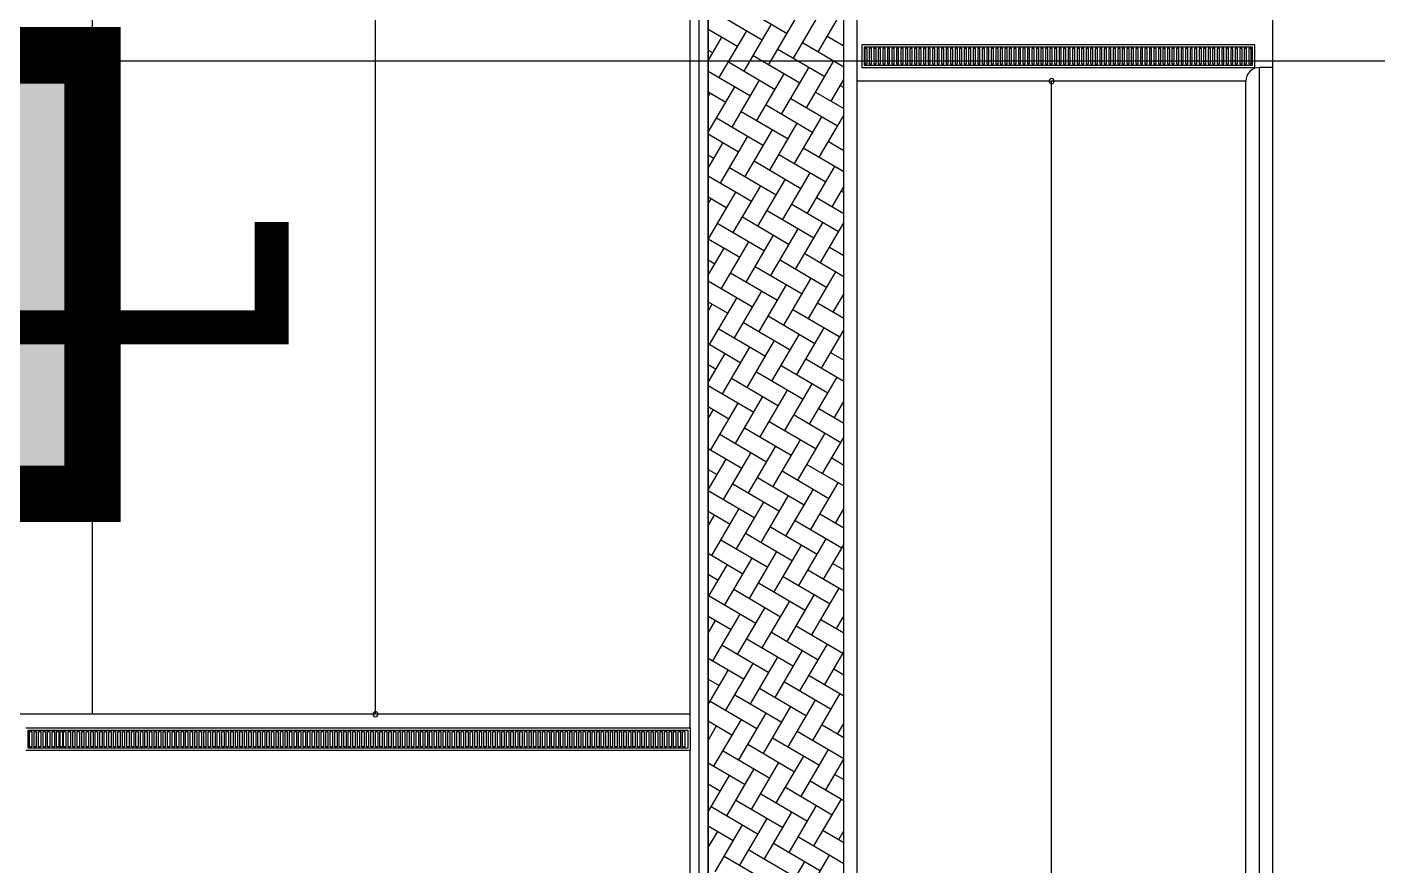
# Model space of a CAD drawing. Header units: millimetres. Extents: x 0 to 356400, y 0 to 68257.
# Drawn here: x 22385 to 23581, y 6088 to 6830 of the extents above; entities that cross this region are included whole.
import ezdxf

# ---------------------------------------------------------------- set-up
doc = ezdxf.new("R2010")
doc.units = ezdxf.units.MM
doc.header["$LTSCALE"] = 75
doc.layers.add('8', color=8, linetype='Continuous')
doc.layers.add('AA-XXXX-TXT1', color=2, linetype='Continuous')
doc.layers.add('G(그리드1)', color=185, linetype='Continuous', plot=False)

# ---------------------------------------------------------------- blocks, each defined once
blk = doc.blocks.new('G$C7369CDF7')
at = {"layer": '8'}
for p, q in [((116630, 85650), (1230, 85650)), ((96957, 85650), (14330, 85650)), ((14330, 85650), (14330, 85350)), ((14330, 85250), (13830, 85250)), ((13830, 85250), (13830, 76550)), ((97325, 85350), (14330, 85350)), ((14330, 85350), (14330, 85350)), ((14330, 76550), (14330, 85250)), ((14280, 85200), (13880, 85200)), ((13880, 85200), (13880, 76600)), ((14250, 85165), (13910, 85165)), ((13910, 85165), (13910, 85115)), ((13910, 85115), (14250, 85115)), ((14250, 85065), (13910, 85065)), ((13910, 85065), (13910, 85015)), ((13910, 85015), (14250, 85015)), ((14250, 84965), (13910, 84965)), ((13910, 84965), (13910, 84915)), ((14250, 85115), (14250, 85165)), ((14250, 85015), (14250, 85065)), ((14250, 84915), (14250, 84965)), ((14280, 76600), (14280, 85200)), ((94630, 85050), (14630, 85050)), ((14630, 85050), (14630, 76450)), ((13910, 84915), (14250, 84915)), ((14250, 84865), (13910, 84865)), ((13910, 84865), (13910, 84815)), ((13910, 84815), (14250, 84815)), ((14250, 84765), (13910, 84765)), ((13910, 84765), (13910, 84715)), ((13910, 84715), (14250, 84715)), ((14250, 84665), (13910, 84665)), ((13910, 84665), (13910, 84615)), ((14250, 84815), (14250, 84865)), ((14250, 84715), (14250, 84765)), ((14250, 84615), (14250, 84665)), ((13910, 84615), (14250, 84615)), ((14250, 84565), (13910, 84565)), ((13910, 84565), (13910, 84515)), ((13910, 84515), (14250, 84515)), ((14250, 84465), (13910, 84465)), ((13910, 84465), (13910, 84415)), ((13910, 84415), (14250, 84415)), ((14250, 84365), (13910, 84365)), ((13910, 84365), (13910, 84315)), ((14250, 84515), (14250, 84565)), ((14250, 84415), (14250, 84465)), ((14250, 84315), (14250, 84365)), ((13910, 84315), (14250, 84315)), ((14250, 84265), (13910, 84265)), ((13910, 84265), (13910, 84215)), ((13910, 84215), (14250, 84215)), ((14250, 84165), (13910, 84165)), ((13910, 84165), (13910, 84115)), ((13910, 84115), (14250, 84115)), ((14250, 84065), (13910, 84065)), ((13910, 84065), (13910, 84015)), ((14250, 84215), (14250, 84265)), ((14250, 84115), (14250, 84165)), ((14250, 84015), (14250, 84065)), ((13910, 84015), (14250, 84015)), ((14250, 83965), (13910, 83965)), ((13910, 83965), (13910, 83915)), ((13910, 83915), (14250, 83915)), ((14250, 83865), (13910, 83865)), ((13910, 83865), (13910, 83815)), ((13910, 83815), (14250, 83815)), ((14250, 83765), (13910, 83765)), ((13910, 83765), (13910, 83715)), ((14250, 83915), (14250, 83965)), ((14250, 83815), (14250, 83865)), ((14250, 83715), (14250, 83765)), ((13910, 83715), (14250, 83715)), ((14250, 83665), (13910, 83665)), ((13910, 83665), (13910, 83615)), ((13910, 83615), (14250, 83615)), ((14250, 83565), (13910, 83565)), ((13910, 83565), (13910, 83515)), ((13910, 83515), (14250, 83515)), ((14250, 83465), (13910, 83465)), ((13910, 83465), (13910, 83415)), ((14250, 83615), (14250, 83665)), ((14250, 83515), (14250, 83565)), ((14250, 83415), (14250, 83465)), ((13910, 83415), (14250, 83415)), ((14250, 83365), (13910, 83365)), ((13910, 83365), (13910, 83315)), ((13910, 83315), (14250, 83315)), ((14250, 83265), (13910, 83265)), ((13910, 83265), (13910, 83215)), ((13910, 83215), (14250, 83215)), ((14250, 83165), (13910, 83165)), ((13910, 83165), (13910, 83115)), ((14250, 83315), (14250, 83365)), ((14250, 83215), (14250, 83265)), ((14250, 83115), (14250, 83165)), ((13910, 83115), (14250, 83115)), ((14250, 83065), (13910, 83065)), ((13910, 83065), (13910, 83015)), ((13910, 83015), (14250, 83015)), ((14250, 82965), (13910, 82965)), ((13910, 82965), (13910, 82915)), ((13910, 82915), (14250, 82915)), ((14250, 82865), (13910, 82865)), ((13910, 82865), (13910, 82815)), ((14250, 83015), (14250, 83065)), ((14250, 82915), (14250, 82965)), ((14250, 82815), (14250, 82865)), ((13910, 82815), (14250, 82815)), ((14250, 82765), (13910, 82765)), ((13910, 82765), (13910, 82715)), ((13910, 82715), (14250, 82715)), ((14250, 82665), (13910, 82665)), ((13910, 82665), (13910, 82615)), ((13910, 82615), (14250, 82615)), ((14250, 82565), (13910, 82565)), ((13910, 82565), (13910, 82515)), ((14250, 82715), (14250, 82765)), ((14250, 82615), (14250, 82665)), ((14250, 82515), (14250, 82565)), ((13910, 82515), (14250, 82515)), ((14250, 82465), (13910, 82465)), ((13910, 82465), (13910, 82415)), ((13910, 82415), (14250, 82415)), ((14250, 82365), (13910, 82365)), ((13910, 82365), (13910, 82315)), ((13910, 82315), (14250, 82315)), ((14250, 82265), (13910, 82265)), ((13910, 82265), (13910, 82215)), ((14250, 82415), (14250, 82465)), ((14250, 82315), (14250, 82365)), ((14250, 82215), (14250, 82265)), ((13910, 82215), (14250, 82215)), ((14250, 82165), (13910, 82165)), ((13910, 82165), (13910, 82115)), ((13910, 82115), (14250, 82115)), ((14250, 82065), (13910, 82065)), ((13910, 82065), (13910, 82015)), ((13910, 82015), (14250, 82015)), ((14250, 81965), (13910, 81965)), ((13910, 81965), (13910, 81915)), ((14250, 82115), (14250, 82165)), ((14250, 82015), (14250, 82065)), ((14250, 81915), (14250, 81965)), ((13910, 81915), (14250, 81915)), ((14250, 81865), (13910, 81865)), ((13910, 81865), (13910, 81815)), ((13910, 81815), (14250, 81815)), ((14250, 81765), (13910, 81765)), ((13910, 81765), (13910, 81715)), ((13910, 81715), (14250, 81715)), ((14250, 81665), (13910, 81665)), ((13910, 81665), (13910, 81615)), ((14250, 81815), (14250, 81865)), ((14250, 81715), (14250, 81765)), ((14250, 81615), (14250, 81665)), ((13910, 81615), (14250, 81615)), ((14250, 81565), (13910, 81565)), ((13910, 81565), (13910, 81515)), ((13910, 81515), (14250, 81515)), ((14250, 81465), (13910, 81465)), ((13910, 81465), (13910, 81415)), ((13910, 81415), (14250, 81415)), ((14250, 81365), (13910, 81365)), ((13910, 81365), (13910, 81315)), ((14250, 81515), (14250, 81565)), ((14250, 81415), (14250, 81465)), ((14250, 81315), (14250, 81365)), ((13910, 81315), (14250, 81315)), ((14250, 81265), (13910, 81265)), ((13910, 81265), (13910, 81215)), ((13910, 81215), (14250, 81215)), ((14250, 81165), (13910, 81165)), ((13910, 81165), (13910, 81115)), ((13910, 81115), (14250, 81115)), ((14250, 81065), (13910, 81065)), ((13910, 81065), (13910, 81015)), ((14250, 81215), (14250, 81265)), ((14250, 81115), (14250, 81165)), ((14250, 81015), (14250, 81065)), ((13910, 81015), (14250, 81015)), ((14250, 80965), (13910, 80965)), ((13910, 80965), (13910, 80915)), ((13910, 80915), (14250, 80915)), ((14250, 80865), (13910, 80865)), ((13910, 80865), (13910, 80815)), ((13910, 80815), (14250, 80815)), ((14250, 80765), (13910, 80765)), ((13910, 80765), (13910, 80715)), ((14250, 80915), (14250, 80965)), ((14250, 80815), (14250, 80865)), ((14250, 80715), (14250, 80765)), ((94630, 80750), (14630, 80750)), ((13910, 80715), (14250, 80715)), ((14250, 80665), (13910, 80665)), ((13910, 80665), (13910, 80615)), ((13910, 80615), (14250, 80615)), ((14250, 80565), (13910, 80565)), ((13910, 80565), (13910, 80515)), ((13910, 80515), (14250, 80515)), ((14250, 80465), (13910, 80465)), ((13910, 80465), (13910, 80415)), ((14250, 80615), (14250, 80665)), ((14250, 80515), (14250, 80565)), ((14250, 80415), (14250, 80465)), ((13910, 80415), (14250, 80415)), ((14250, 80365), (13910, 80365)), ((13910, 80365), (13910, 80315)), ((13910, 80315), (14250, 80315)), ((14250, 80265), (13910, 80265)), ((13910, 80265), (13910, 80215)), ((13910, 80215), (14250, 80215)), ((14250, 80165), (13910, 80165)), ((13910, 80165), (13910, 80115)), ((14250, 80315), (14250, 80365)), ((14250, 80215), (14250, 80265)), ((14250, 80115), (14250, 80165)), ((13910, 80115), (14250, 80115)), ((14250, 80065), (13910, 80065)), ((13910, 80065), (13910, 80015)), ((13910, 80015), (14250, 80015)), ((14250, 79965), (13910, 79965)), ((13910, 79965), (13910, 79915)), ((13910, 79915), (14250, 79915)), ((14250, 79865), (13910, 79865)), ((13910, 79865), (13910, 79815)), ((14250, 80015), (14250, 80065)), ((14250, 79915), (14250, 79965)), ((14250, 79815), (14250, 79865)), ((13910, 79815), (14250, 79815)), ((14250, 79765), (13910, 79765)), ((13910, 79765), (13910, 79715)), ((13910, 79715), (14250, 79715)), ((14250, 79665), (13910, 79665)), ((13910, 79665), (13910, 79615)), ((13910, 79615), (14250, 79615)), ((14250, 79565), (13910, 79565)), ((13910, 79565), (13910, 79515)), ((14250, 79715), (14250, 79765)), ((14250, 79615), (14250, 79665)), ((14250, 79515), (14250, 79565)), ((13910, 79515), (14250, 79515)), ((14250, 79465), (13910, 79465)), ((13910, 79465), (13910, 79415)), ((13910, 79415), (14250, 79415)), ((14250, 79365), (13910, 79365)), ((13910, 79365), (13910, 79315)), ((13910, 79315), (14250, 79315)), ((14250, 79265), (13910, 79265)), ((13910, 79265), (13910, 79215)), ((14250, 79415), (14250, 79465)), ((14250, 79315), (14250, 79365)), ((14250, 79215), (14250, 79265)), ((13910, 79215), (14250, 79215)), ((14250, 79165), (13910, 79165)), ((13910, 79165), (13910, 79115)), ((13910, 79115), (14250, 79115)), ((14250, 79065), (13910, 79065)), ((13910, 79065), (13910, 79015)), ((13910, 79015), (14250, 79015)), ((14250, 78965), (13910, 78965)), ((13910, 78965), (13910, 78915)), ((14250, 79115), (14250, 79165)), ((14250, 79015), (14250, 79065)), ((14250, 78915), (14250, 78965)), ((13910, 78915), (14250, 78915)), ((14250, 78865), (13910, 78865)), ((13910, 78865), (13910, 78815)), ((13910, 78815), (14250, 78815)), ((14250, 78765), (13910, 78765)), ((13910, 78765), (13910, 78715)), ((13910, 78715), (14250, 78715)), ((14250, 78665), (13910, 78665)), ((13910, 78665), (13910, 78615)), ((14250, 78815), (14250, 78865)), ((14250, 78715), (14250, 78765)), ((14250, 78615), (14250, 78665)), ((13910, 78615), (14250, 78615)), ((14250, 78565), (13910, 78565)), ((13910, 78565), (13910, 78515)), ((13910, 78515), (14250, 78515)), ((14250, 78465), (13910, 78465)), ((13910, 78465), (13910, 78415)), ((13910, 78415), (14250, 78415)), ((14250, 78365), (13910, 78365)), ((13910, 78365), (13910, 78315)), ((14250, 78515), (14250, 78565)), ((14250, 78415), (14250, 78465)), ((14250, 78315), (14250, 78365)), ((13910, 78315), (14250, 78315)), ((14250, 78265), (13910, 78265)), ((13910, 78265), (13910, 78215)), ((13910, 78215), (14250, 78215)), ((14250, 78165), (13910, 78165)), ((13910, 78165), (13910, 78115)), ((13910, 78115), (14250, 78115)), ((14250, 78065), (13910, 78065)), ((13910, 78065), (13910, 78015)), ((14250, 78215), (14250, 78265)), ((14250, 78115), (14250, 78165)), ((14250, 78015), (14250, 78065)), ((13910, 78015), (14250, 78015)), ((14250, 77965), (13910, 77965)), ((13910, 77965), (13910, 77915)), ((13910, 77915), (14250, 77915)), ((14250, 77865), (13910, 77865)), ((13910, 77865), (13910, 77815)), ((13910, 77815), (14250, 77815)), ((14250, 77765), (13910, 77765)), ((13910, 77765), (13910, 77715)), ((14250, 77915), (14250, 77965)), ((14250, 77815), (14250, 77865)), ((14250, 77715), (14250, 77765)), ((13910, 77715), (14250, 77715)), ((14250, 77665), (13910, 77665)), ((13910, 77665), (13910, 77615)), ((13910, 77615), (14250, 77615)), ((14250, 77565), (13910, 77565)), ((13910, 77565), (13910, 77515)), ((13910, 77515), (14250, 77515)), ((14250, 77465), (13910, 77465)), ((13910, 77465), (13910, 77415)), ((14250, 77615), (14250, 77665)), ((14250, 77515), (14250, 77565)), ((14250, 77415), (14250, 77465)), ((13910, 77415), (14250, 77415)), ((14250, 77365), (13910, 77365)), ((13910, 77365), (13910, 77315)), ((13910, 77315), (14250, 77315)), ((14250, 77265), (13910, 77265)), ((13910, 77265), (13910, 77215)), ((13910, 77215), (14250, 77215)), ((14250, 77165), (13910, 77165)), ((13910, 77165), (13910, 77115)), ((14250, 77315), (14250, 77365)), ((14250, 77215), (14250, 77265)), ((14250, 77115), (14250, 77165)), ((13910, 77115), (14250, 77115)), ((14250, 77065), (13910, 77065)), ((13910, 77065), (13910, 77015)), ((13910, 77015), (14250, 77015)), ((14250, 76965), (13910, 76965)), ((13910, 76965), (13910, 76915)), ((13910, 76915), (14250, 76915)), ((14250, 76865), (13910, 76865)), ((13910, 76865), (13910, 76815)), ((14250, 77015), (14250, 77065)), ((14250, 76915), (14250, 76965)), ((14250, 76815), (14250, 76865)), ((13830, 76550), (14330, 76550)), ((13880, 76600), (14280, 76600)), ((13910, 76815), (14250, 76815)), ((14250, 76765), (13910, 76765)), ((13910, 76765), (13910, 76715)), ((13910, 76715), (14250, 76715)), ((14250, 76665), (13910, 76665)), ((13910, 76665), (13910, 76615)), ((13910, 76615), (14250, 76615)), ((14250, 76715), (14250, 76765)), ((14250, 76615), (14250, 76665)), ((94630, 76450), (9330, 76450)), ((94630, 76150), (9330, 76150)), ((94630, 76150), (9330, 76150)), ((13979, 75585), (13015, 76150)), ((13634, 75787), (13847, 76150)), ((13777, 75240), (14311, 76150)), ((13836, 76132), (13806, 76150)), ((15074, 75870), (14597, 76150)), ((14729, 76073), (14774, 76150)), ((14872, 75525), (15238, 76150)), ((15015, 74978), (15621, 76013)), ((16312, 75609), (15388, 76150)), ((15966, 75811), (16165, 76150)), ((16109, 75264), (16629, 76150)), ((17549, 75347), (16514, 75954)), ((17406, 75894), (16970, 76150)), ((17061, 76097), (17092, 76150)), ((17204, 75549), (17556, 76150)), ((17347, 75002), (17954, 76037)), ((18644, 75633), (17761, 76150)), ((18299, 75835), (18483, 76150)), ((18442, 75288), (18947, 76150)), ((19881, 75371), (18846, 75978)), ((19739, 75918), (19343, 76150)), ((19393, 76121), (19411, 76150)), ((19536, 75573), (19874, 76150)), ((19679, 75026), (20286, 76061)), ((20976, 75657), (20134, 76150)), ((20631, 75859), (20802, 76150)), ((20774, 75312), (21265, 76150)), ((22214, 75395), (21178, 76002)), ((22071, 75942), (21716, 76150)), ((21726, 76145), (21729, 76150)), ((21868, 75597), (22192, 76150)), ((22011, 75050), (22618, 76085)), ((23308, 75681), (22507, 76150)), ((22963, 75883), (23120, 76150)), ((23106, 75336), (23583, 76150)), ((24546, 75419), (23511, 76026)), ((24403, 75966), (24090, 76150)), ((24201, 75621), (24511, 76150)), ((24344, 75074), (24950, 76109)), ((25641, 75705), (24881, 76150)), ((25295, 75907), (25438, 76150)), ((25438, 75359), (25902, 76150)), ((26878, 75443), (25843, 76050)), ((26735, 75990), (26463, 76150)), ((26533, 75645), (26829, 76150)), ((26676, 75098), (27283, 76133)), ((27973, 75729), (27254, 76150)), ((27628, 75931), (27756, 76150)), ((27771, 75383), (28220, 76150)), ((29210, 75467), (28175, 76074)), ((29068, 76014), (28836, 76150)), ((28865, 75669), (29147, 76150)), ((29008, 75122), (29611, 76150)), ((30305, 75753), (29627, 76150)), ((29960, 75955), (30074, 76150)), ((30103, 75407), (30538, 76150)), ((31543, 75491), (30507, 76098)), ((31198, 75693), (31465, 76150)), ((31400, 76038), (31209, 76150)), ((31340, 75146), (31929, 76150)), ((13920, 74692), (14527, 75728)), ((15217, 75323), (14182, 75930)), ((16454, 75061), (15419, 75668)), ((16252, 74716), (16859, 75752)), ((18787, 75085), (17751, 75692)), ((18584, 74740), (19191, 75775)), ((21119, 75109), (20084, 75716)), ((20917, 74764), (21523, 75799)), ((23451, 75133), (22416, 75740)), ((23249, 74788), (23856, 75823)), ((25783, 75157), (24748, 75764)), ((25581, 74812), (26188, 75847)), ((28116, 75181), (27080, 75788)), ((27913, 74836), (28520, 75871)), ((30448, 75205), (29413, 75812)), ((30246, 74860), (30852, 75895)), ((32780, 75229), (31745, 75836)), ((14122, 75037), (13087, 75644)), ((15360, 74776), (14324, 75382)), ((15157, 74431), (15764, 75466)), ((17692, 74800), (16657, 75406)), ((17490, 74455), (18096, 75490)), ((20024, 74824), (18989, 75430)), ((19822, 74479), (20429, 75514)), ((22356, 74848), (21321, 75454)), ((22154, 74502), (22761, 75538)), ((24689, 74872), (23653, 75478)), ((24486, 74526), (25093, 75562)), ((27021, 74896), (25986, 75502)), ((26819, 74550), (27425, 75586)), ((29353, 74919), (28318, 75526)), ((29151, 74574), (29758, 75610)), ((30388, 74313), (30995, 75348)), ((31685, 74943), (30650, 75550)), ((31483, 74598), (32090, 75634)), ((14265, 74490), (13230, 75097)), ((14063, 74145), (14669, 75180)), ((16597, 74514), (15562, 75121)), ((16395, 74169), (17002, 75204)), ((18929, 74538), (17894, 75145)), ((18727, 74193), (19334, 75228)), ((21262, 74562), (20226, 75169)), ((21059, 74217), (21666, 75252)), ((23594, 74586), (22559, 75193)), ((23392, 74241), (23998, 75276)), ((25926, 74610), (24891, 75217)), ((25724, 74265), (26331, 75300)), ((28258, 74634), (27223, 75241)), ((28056, 74289), (28663, 75324)), ((29294, 74027), (29901, 75062)), ((30591, 74658), (29555, 75265)), ((31626, 74051), (32233, 75086)), ((32923, 74682), (31888, 75289)), ((12968, 73859), (13575, 74895)), ((15502, 74228), (14467, 74835)), ((15300, 73883), (15907, 74918)), ((17835, 74252), (16799, 74859)), ((17632, 73907), (18239, 74942)), ((20167, 74276), (19132, 74883)), ((19965, 73931), (20572, 74966)), ((22499, 74300), (21464, 74907)), ((22297, 73955), (22904, 74990)), ((24832, 74324), (23796, 74931)), ((24629, 73979), (25236, 75014)), ((25867, 73717), (26474, 74753)), ((27164, 74348), (26128, 74955)), ((26962, 74003), (27568, 75038)), ((28199, 73741), (28806, 74777)), ((29496, 74372), (28461, 74979)), ((30531, 73765), (31138, 74801)), ((31828, 74396), (30793, 75003)), ((14408, 73943), (13372, 74549)), ((14206, 73598), (14812, 74633)), ((16740, 73967), (15705, 74573)), ((16538, 73622), (17145, 74657)), ((19072, 73991), (18037, 74597)), ((18870, 73645), (19477, 74681)), ((21405, 74015), (20369, 74621)), ((21202, 73669), (21809, 74705)), ((23737, 74039), (22702, 74645)), ((23535, 73693), (24141, 74729)), ((24772, 73432), (25379, 74467)), ((26069, 74063), (25034, 74669)), ((27104, 73456), (27711, 74491)), ((28401, 74086), (27366, 74693)), ((29437, 73480), (30043, 74515)), ((30734, 74110), (29698, 74717)), ((31971, 73849), (30936, 74456)), ((31769, 73504), (32376, 74539)), ((13111, 73312), (13718, 74347)), ((15645, 73681), (14610, 74288)), ((15443, 73336), (16050, 74371)), ((17978, 73705), (16942, 74312)), ((17775, 73360), (18382, 74395)), ((20310, 73729), (19275, 74336)), ((20108, 73384), (20714, 74419)), ((21361, 73150), (21952, 74157)), ((22642, 73753), (21607, 74360)), ((22440, 73408), (23047, 74443)), ((23680, 73150), (24284, 74181)), ((24974, 73777), (23939, 74384)), ((26010, 73170), (26616, 74205)), ((27307, 73801), (26271, 74408)), ((28342, 73194), (28949, 74229)), ((29639, 73825), (28604, 74432)), ((30876, 73563), (29841, 74170)), ((30674, 73218), (31281, 74253)), ((14551, 73395), (13515, 74002)), ((14407, 73150), (14955, 74085)), ((16883, 73419), (15848, 74026)), ((16725, 73150), (17287, 74109)), ((19215, 73443), (18180, 74050)), ((19043, 73150), (19620, 74133)), ((20434, 73150), (20857, 73872)), ((21547, 73467), (20512, 74074)), ((22752, 73150), (23189, 73896)), ((23880, 73491), (22844, 74098)), ((25071, 73150), (25522, 73920)), ((26212, 73515), (25177, 74122)), ((27449, 73253), (26414, 73860)), ((27389, 73150), (27854, 73944)), ((28544, 73539), (27509, 74146)), ((29782, 73277), (28746, 73884)), ((29707, 73150), (30186, 73968)), ((32114, 73301), (31079, 73908)), ((13480, 73150), (13860, 73800)), ((15760, 73150), (14753, 73740)), ((15798, 73150), (16193, 73824)), ((18120, 73158), (17085, 73764)), ((17189, 73150), (17430, 73562)), ((18116, 73150), (18525, 73848)), ((20453, 73182), (19417, 73788)), ((19507, 73150), (19762, 73586)), ((22785, 73206), (21750, 73812)), ((21825, 73150), (22095, 73610)), ((25117, 73229), (24082, 73836)), ((24143, 73150), (24427, 73634)), ((26044, 73150), (25319, 73575)), ((26462, 73150), (26759, 73658)), ((28417, 73150), (27652, 73599)), ((28780, 73150), (29092, 73682)), ((30790, 73150), (29984, 73623)), ((31098, 73150), (31424, 73706)), ((14178, 73150), (13658, 73455)), ((14870, 73150), (15098, 73538)), ((16551, 73150), (15990, 73479)), ((16261, 73150), (16336, 73276)), ((18924, 73150), (18323, 73503)), ((18580, 73150), (18668, 73300)), ((21298, 73150), (20655, 73527)), ((20898, 73150), (21000, 73324)), ((22089, 73150), (21892, 73265)), ((23671, 73150), (22987, 73551)), ((23216, 73150), (23332, 73348)), ((24462, 73150), (24225, 73289)), ((25534, 73150), (25665, 73372)), ((26835, 73150), (26557, 73313)), ((27852, 73150), (27997, 73396)), ((29208, 73150), (28889, 73337)), ((30171, 73150), (30329, 73420)), ((31581, 73150), (31221, 73361)), ((97230, 73150), (6530, 73150)), ((6530, 73150), (97074, 73150)), ((6830, 73150), (94630, 73150)), ((13943, 73150), (14003, 73252)), ((14969, 73150), (14896, 73193)), ((17342, 73150), (17228, 73217)), ((19715, 73150), (19560, 73241)), ((31562, 73150), (31567, 73159)), ((97030, 72950), (6530, 72950)), ((28930, 72750), (6530, 72750)), ((28630, 72750), (28630, 57850)), ((28930, 58050), (28930, 72750)), ((28930, 72750), (29430, 72750)), ((28980, 58100), (28980, 72700)), ((28980, 72700), (29380, 72700)), ((29380, 72700), (29380, 58100)), ((96830, 72750), (29430, 72750)), ((29430, 72750), (29430, 58050)), ((29010, 72585), (29010, 72635)), ((29010, 72635), (29350, 72635)), ((29350, 72585), (29010, 72585)), ((29010, 72485), (29010, 72535)), ((29010, 72535), (29350, 72535)), ((29350, 72485), (29010, 72485)), ((29010, 72385), (29010, 72435)), ((29010, 72435), (29350, 72435)), ((29350, 72385), (29010, 72385)), ((29350, 72635), (29350, 72585)), ((29350, 72535), (29350, 72485)), ((29350, 72435), (29350, 72385)), ((29010, 72285), (29010, 72335)), ((29010, 72335), (29350, 72335)), ((29350, 72285), (29010, 72285)), ((29010, 72185), (29010, 72235)), ((29010, 72235), (29350, 72235)), ((29350, 72185), (29010, 72185)), ((29010, 72085), (29010, 72135)), ((29010, 72135), (29350, 72135)), ((29350, 72085), (29010, 72085)), ((29350, 72335), (29350, 72285)), ((29350, 72235), (29350, 72185)), ((29350, 72135), (29350, 72085)), ((29010, 71985), (29010, 72035)), ((29010, 72035), (29350, 72035)), ((29350, 71985), (29010, 71985)), ((29010, 71885), (29010, 71935)), ((29010, 71935), (29350, 71935)), ((29350, 71885), (29010, 71885)), ((29010, 71785), (29010, 71835)), ((29010, 71835), (29350, 71835)), ((29350, 71785), (29010, 71785)), ((29350, 72035), (29350, 71985)), ((29350, 71935), (29350, 71885)), ((29350, 71835), (29350, 71785)), ((29010, 71685), (29010, 71735)), ((29010, 71735), (29350, 71735)), ((29350, 71685), (29010, 71685)), ((29010, 71585), (29010, 71635)), ((29010, 71635), (29350, 71635)), ((29350, 71585), (29010, 71585)), ((29010, 71485), (29010, 71535)), ((29010, 71535), (29350, 71535)), ((29350, 71485), (29010, 71485)), ((29350, 71735), (29350, 71685)), ((29350, 71635), (29350, 71585)), ((29350, 71535), (29350, 71485)), ((29010, 71385), (29010, 71435)), ((29010, 71435), (29350, 71435)), ((29350, 71385), (29010, 71385)), ((29010, 71285), (29010, 71335)), ((29010, 71335), (29350, 71335)), ((29350, 71285), (29010, 71285)), ((29010, 71185), (29010, 71235)), ((29010, 71235), (29350, 71235)), ((29350, 71185), (29010, 71185)), ((29350, 71435), (29350, 71385)), ((29350, 71335), (29350, 71285)), ((29350, 71235), (29350, 71185)), ((29010, 71085), (29010, 71135)), ((29010, 71135), (29350, 71135)), ((29350, 71085), (29010, 71085)), ((29010, 70985), (29010, 71035)), ((29010, 71035), (29350, 71035)), ((29350, 70985), (29010, 70985)), ((29010, 70885), (29010, 70935)), ((29010, 70935), (29350, 70935)), ((29350, 70885), (29010, 70885)), ((29350, 71135), (29350, 71085)), ((29350, 71035), (29350, 70985)), ((29350, 70935), (29350, 70885)), ((29010, 70785), (29010, 70835)), ((29010, 70835), (29350, 70835)), ((29350, 70785), (29010, 70785)), ((29010, 70685), (29010, 70735)), ((29010, 70735), (29350, 70735)), ((29350, 70685), (29010, 70685)), ((29010, 70585), (29010, 70635)), ((29010, 70635), (29350, 70635)), ((29350, 70585), (29010, 70585)), ((29350, 70835), (29350, 70785)), ((29350, 70735), (29350, 70685)), ((29350, 70635), (29350, 70585)), ((29010, 70485), (29010, 70535)), ((29010, 70535), (29350, 70535)), ((29350, 70485), (29010, 70485)), ((29010, 70385), (29010, 70435)), ((29010, 70435), (29350, 70435)), ((29350, 70385), (29010, 70385)), ((29010, 70285), (29010, 70335)), ((29010, 70335), (29350, 70335)), ((29350, 70285), (29010, 70285)), ((29350, 70535), (29350, 70485)), ((29350, 70435), (29350, 70385)), ((29350, 70335), (29350, 70285)), ((29010, 70185), (29010, 70235)), ((29010, 70235), (29350, 70235)), ((29350, 70185), (29010, 70185)), ((29010, 70085), (29010, 70135)), ((29010, 70135), (29350, 70135)), ((29350, 70085), (29010, 70085)), ((29010, 69985), (29010, 70035)), ((29010, 70035), (29350, 70035)), ((29350, 69985), (29010, 69985)), ((29350, 70235), (29350, 70185)), ((29350, 70135), (29350, 70085)), ((29350, 70035), (29350, 69985)), ((29010, 69885), (29010, 69935)), ((29010, 69935), (29350, 69935)), ((29350, 69885), (29010, 69885)), ((29010, 69785), (29010, 69835)), ((29010, 69835), (29350, 69835)), ((29350, 69785), (29010, 69785)), ((29010, 69685), (29010, 69735)), ((29010, 69735), (29350, 69735)), ((29350, 69685), (29010, 69685)), ((29350, 69935), (29350, 69885)), ((29350, 69835), (29350, 69785)), ((29350, 69735), (29350, 69685)), ((29010, 69585), (29010, 69635)), ((29010, 69635), (29350, 69635)), ((29350, 69585), (29010, 69585)), ((29010, 69485), (29010, 69535)), ((29010, 69535), (29350, 69535)), ((29350, 69485), (29010, 69485)), ((29010, 69385), (29010, 69435)), ((29010, 69435), (29350, 69435)), ((29350, 69385), (29010, 69385)), ((29350, 69635), (29350, 69585)), ((29350, 69535), (29350, 69485)), ((29350, 69435), (29350, 69385)), ((29010, 69285), (29010, 69335)), ((29010, 69335), (29350, 69335)), ((29350, 69285), (29010, 69285)), ((29010, 69185), (29010, 69235)), ((29010, 69235), (29350, 69235)), ((29350, 69185), (29010, 69185)), ((29010, 69085), (29010, 69135)), ((29010, 69135), (29350, 69135)), ((29350, 69085), (29010, 69085)), ((29350, 69335), (29350, 69285)), ((29350, 69235), (29350, 69185)), ((29350, 69135), (29350, 69085)), ((29010, 68985), (29010, 69035)), ((29010, 69035), (29350, 69035)), ((29350, 68985), (29010, 68985)), ((29010, 68885), (29010, 68935)), ((29010, 68935), (29350, 68935)), ((29350, 68885), (29010, 68885)), ((29010, 68785), (29010, 68835)), ((29010, 68835), (29350, 68835)), ((29350, 68785), (29010, 68785)), ((29350, 69035), (29350, 68985)), ((29350, 68935), (29350, 68885)), ((29350, 68835), (29350, 68785)), ((29010, 68685), (29010, 68735)), ((29010, 68735), (29350, 68735)), ((29350, 68685), (29010, 68685)), ((29010, 68585), (29010, 68635)), ((29010, 68635), (29350, 68635)), ((29350, 68585), (29010, 68585)), ((29010, 68485), (29010, 68535)), ((29010, 68535), (29350, 68535)), ((29350, 68485), (29010, 68485)), ((29350, 68735), (29350, 68685)), ((29350, 68635), (29350, 68585)), ((29350, 68535), (29350, 68485)), ((29010, 68385), (29010, 68435)), ((29010, 68435), (29350, 68435)), ((29350, 68385), (29010, 68385)), ((29010, 68285), (29010, 68335)), ((29010, 68335), (29350, 68335)), ((29350, 68285), (29010, 68285)), ((29010, 68185), (29010, 68235)), ((29010, 68235), (29350, 68235)), ((29350, 68185), (29010, 68185)), ((29350, 68435), (29350, 68385)), ((29350, 68335), (29350, 68285)), ((29350, 68235), (29350, 68185)), ((29010, 68085), (29010, 68135)), ((29010, 68135), (29350, 68135)), ((29350, 68085), (29010, 68085)), ((29010, 67985), (29010, 68035)), ((29010, 68035), (29350, 68035)), ((29350, 67985), (29010, 67985)), ((29010, 67885), (29010, 67935)), ((29010, 67935), (29350, 67935)), ((29350, 67885), (29010, 67885)), ((29350, 68135), (29350, 68085)), ((29350, 68035), (29350, 67985)), ((29350, 67935), (29350, 67885)), ((29010, 67785), (29010, 67835)), ((29010, 67835), (29350, 67835)), ((29350, 67785), (29010, 67785)), ((29010, 67685), (29010, 67735)), ((29010, 67735), (29350, 67735)), ((29350, 67685), (29010, 67685)), ((29010, 67585), (29010, 67635)), ((29010, 67635), (29350, 67635)), ((29350, 67585), (29010, 67585)), ((29350, 67835), (29350, 67785)), ((29350, 67735), (29350, 67685)), ((29350, 67635), (29350, 67585)), ((29010, 67485), (29010, 67535)), ((29010, 67535), (29350, 67535)), ((29350, 67485), (29010, 67485)), ((29010, 67385), (29010, 67435)), ((29010, 67435), (29350, 67435)), ((29350, 67385), (29010, 67385)), ((29010, 67285), (29010, 67335)), ((29010, 67335), (29350, 67335)), ((29350, 67285), (29010, 67285)), ((29350, 67535), (29350, 67485)), ((29350, 67435), (29350, 67385)), ((29350, 67335), (29350, 67285)), ((29010, 67185), (29010, 67235)), ((29010, 67235), (29350, 67235)), ((29350, 67185), (29010, 67185)), ((29010, 67085), (29010, 67135)), ((29010, 67135), (29350, 67135)), ((29350, 67085), (29010, 67085)), ((29010, 66985), (29010, 67035)), ((29010, 67035), (29350, 67035)), ((29350, 66985), (29010, 66985)), ((29350, 67235), (29350, 67185)), ((29350, 67135), (29350, 67085)), ((29350, 67035), (29350, 66985)), ((29010, 66885), (29010, 66935)), ((29010, 66935), (29350, 66935)), ((29350, 66885), (29010, 66885)), ((29010, 66785), (29010, 66835)), ((29010, 66835), (29350, 66835)), ((29350, 66785), (29010, 66785)), ((29010, 66685), (29010, 66735)), ((29010, 66735), (29350, 66735)), ((29350, 66685), (29010, 66685)), ((29350, 66935), (29350, 66885)), ((29350, 66835), (29350, 66785)), ((29350, 66735), (29350, 66685)), ((29010, 66585), (29010, 66635)), ((29010, 66635), (29350, 66635)), ((29350, 66585), (29010, 66585)), ((29010, 66485), (29010, 66535)), ((29010, 66535), (29350, 66535)), ((29350, 66485), (29010, 66485)), ((29010, 66385), (29010, 66435)), ((29010, 66435), (29350, 66435)), ((29350, 66385), (29010, 66385)), ((29350, 66635), (29350, 66585)), ((29350, 66535), (29350, 66485)), ((29350, 66435), (29350, 66385)), ((29010, 66285), (29010, 66335)), ((29010, 66335), (29350, 66335)), ((29350, 66285), (29010, 66285)), ((29010, 66185), (29010, 66235)), ((29010, 66235), (29350, 66235)), ((29350, 66185), (29010, 66185)), ((29010, 66085), (29010, 66135)), ((29010, 66135), (29350, 66135)), ((29350, 66085), (29010, 66085)), ((29350, 66335), (29350, 66285)), ((29350, 66235), (29350, 66185)), ((29350, 66135), (29350, 66085)), ((28630, 65787), (6530, 65787)), ((28630, 65787), (8230, 65787)), ((29010, 65985), (29010, 66035)), ((29010, 66035), (29350, 66035)), ((29350, 65985), (29010, 65985)), ((29010, 65885), (29010, 65935)), ((29010, 65935), (29350, 65935)), ((29350, 65885), (29010, 65885)), ((29010, 65785), (29010, 65835)), ((29010, 65835), (29350, 65835)), ((29350, 65785), (29010, 65785)), ((29350, 66035), (29350, 65985)), ((29350, 65935), (29350, 65885)), ((29350, 65835), (29350, 65785)), ((29010, 65685), (29010, 65735)), ((29010, 65735), (29350, 65735)), ((29350, 65685), (29010, 65685)), ((29010, 65585), (29010, 65635)), ((29010, 65635), (29350, 65635)), ((29350, 65585), (29010, 65585)), ((29010, 65485), (29010, 65535)), ((29010, 65535), (29350, 65535)), ((29350, 65485), (29010, 65485)), ((29350, 65735), (29350, 65685)), ((29350, 65635), (29350, 65585)), ((29350, 65535), (29350, 65485)), ((29010, 65385), (29010, 65435)), ((29010, 65435), (29350, 65435)), ((29350, 65385), (29010, 65385)), ((29010, 65285), (29010, 65335)), ((29010, 65335), (29350, 65335)), ((29350, 65285), (29010, 65285)), ((29010, 65185), (29010, 65235)), ((29010, 65235), (29350, 65235)), ((29350, 65185), (29010, 65185)), ((29350, 65435), (29350, 65385)), ((29350, 65335), (29350, 65285)), ((29350, 65235), (29350, 65185)), ((29010, 65085), (29010, 65135)), ((29010, 65135), (29350, 65135)), ((29350, 65085), (29010, 65085)), ((29010, 64985), (29010, 65035)), ((29010, 65035), (29350, 65035)), ((29350, 64985), (29010, 64985)), ((29010, 64885), (29010, 64935)), ((29010, 64935), (29350, 64935)), ((29350, 64885), (29010, 64885)), ((29350, 65135), (29350, 65085)), ((29350, 65035), (29350, 64985)), ((29350, 64935), (29350, 64885)), ((29010, 64785), (29010, 64835)), ((29010, 64835), (29350, 64835)), ((29350, 64785), (29010, 64785)), ((29010, 64685), (29010, 64735)), ((29010, 64735), (29350, 64735)), ((29350, 64685), (29010, 64685)), ((29010, 64585), (29010, 64635)), ((29010, 64635), (29350, 64635)), ((29350, 64585), (29010, 64585)), ((29350, 64835), (29350, 64785)), ((29350, 64735), (29350, 64685)), ((29350, 64635), (29350, 64585)), ((29010, 64485), (29010, 64535)), ((29010, 64535), (29350, 64535)), ((29350, 64485), (29010, 64485)), ((29010, 64385), (29010, 64435)), ((29010, 64435), (29350, 64435)), ((29350, 64385), (29010, 64385)), ((29010, 64285), (29010, 64335)), ((29010, 64335), (29350, 64335)), ((29350, 64285), (29010, 64285)), ((29350, 64535), (29350, 64485)), ((29350, 64435), (29350, 64385)), ((29350, 64335), (29350, 64285)), ((29010, 64185), (29010, 64235)), ((29010, 64235), (29350, 64235)), ((29350, 64185), (29010, 64185)), ((29010, 64085), (29010, 64135)), ((29010, 64135), (29350, 64135)), ((29350, 64085), (29010, 64085)), ((29010, 63985), (29010, 64035)), ((29010, 64035), (29350, 64035)), ((29350, 64235), (29350, 64185)), ((29350, 64135), (29350, 64085)), ((29350, 64035), (29350, 63985)), ((29350, 63985), (29010, 63985)), ((29010, 63885), (29010, 63935)), ((29010, 63935), (29350, 63935)), ((29350, 63885), (29010, 63885)), ((29010, 63785), (29010, 63835)), ((29010, 63835), (29350, 63835)), ((29350, 63785), (29010, 63785)), ((29010, 63685), (29010, 63735)), ((29010, 63735), (29350, 63735)), ((29350, 63935), (29350, 63885)), ((29350, 63835), (29350, 63785)), ((29350, 63735), (29350, 63685)), ((29350, 63685), (29010, 63685)), ((29010, 63585), (29010, 63635)), ((29010, 63635), (29350, 63635)), ((29350, 63585), (29010, 63585)), ((29010, 63485), (29010, 63535)), ((29010, 63535), (29350, 63535)), ((29350, 63485), (29010, 63485)), ((29010, 63385), (29010, 63435)), ((29010, 63435), (29350, 63435)), ((29350, 63635), (29350, 63585)), ((29350, 63535), (29350, 63485)), ((29350, 63435), (29350, 63385)), ((29350, 63385), (29010, 63385)), ((29010, 63285), (29010, 63335)), ((29010, 63335), (29350, 63335)), ((29350, 63285), (29010, 63285)), ((29010, 63185), (29010, 63235)), ((29010, 63235), (29350, 63235)), ((29350, 63185), (29010, 63185)), ((29010, 63085), (29010, 63135)), ((29010, 63135), (29350, 63135)), ((29350, 63335), (29350, 63285)), ((29350, 63235), (29350, 63185)), ((29350, 63135), (29350, 63085)), ((29350, 63085), (29010, 63085)), ((29010, 62985), (29010, 63035)), ((29010, 63035), (29350, 63035)), ((29350, 62985), (29010, 62985)), ((29010, 62885), (29010, 62935)), ((29010, 62935), (29350, 62935)), ((29350, 62885), (29010, 62885)), ((29010, 62785), (29010, 62835)), ((29010, 62835), (29350, 62835)), ((29350, 63035), (29350, 62985)), ((29350, 62935), (29350, 62885)), ((29350, 62835), (29350, 62785)), ((29350, 62785), (29010, 62785)), ((29010, 62685), (29010, 62735)), ((29010, 62735), (29350, 62735)), ((29350, 62685), (29010, 62685)), ((29010, 62585), (29010, 62635)), ((29010, 62635), (29350, 62635)), ((29350, 62585), (29010, 62585)), ((29010, 62485), (29010, 62535)), ((29010, 62535), (29350, 62535)), ((29350, 62735), (29350, 62685)), ((29350, 62635), (29350, 62585)), ((29350, 62535), (29350, 62485)), ((29350, 62485), (29010, 62485)), ((29010, 62385), (29010, 62435)), ((29010, 62435), (29350, 62435)), ((29350, 62385), (29010, 62385)), ((29010, 62285), (29010, 62335)), ((29010, 62335), (29350, 62335)), ((29350, 62285), (29010, 62285)), ((29010, 62185), (29010, 62235)), ((29010, 62235), (29350, 62235)), ((29350, 62435), (29350, 62385)), ((29350, 62335), (29350, 62285)), ((29350, 62235), (29350, 62185)), ((29350, 62185), (29010, 62185)), ((29010, 62085), (29010, 62135)), ((29010, 62135), (29350, 62135)), ((29350, 62085), (29010, 62085)), ((29010, 61985), (29010, 62035)), ((29010, 62035), (29350, 62035)), ((29350, 61985), (29010, 61985)), ((29010, 61885), (29010, 61935)), ((29010, 61935), (29350, 61935)), ((29350, 62135), (29350, 62085)), ((29350, 62035), (29350, 61985)), ((29350, 61935), (29350, 61885)), ((29350, 61885), (29010, 61885)), ((29010, 61785), (29010, 61835)), ((29010, 61835), (29350, 61835)), ((29350, 61785), (29010, 61785)), ((29010, 61685), (29010, 61735)), ((29010, 61735), (29350, 61735)), ((29350, 61685), (29010, 61685)), ((29010, 61585), (29010, 61635)), ((29010, 61635), (29350, 61635)), ((29350, 61835), (29350, 61785)), ((29350, 61735), (29350, 61685)), ((29350, 61635), (29350, 61585)), ((29350, 61585), (29010, 61585)), ((29010, 61485), (29010, 61535)), ((29010, 61535), (29350, 61535)), ((29350, 61485), (29010, 61485)), ((29010, 61385), (29010, 61435)), ((29010, 61435), (29350, 61435)), ((29350, 61385), (29010, 61385)), ((29010, 61285), (29010, 61335)), ((29010, 61335), (29350, 61335)), ((29350, 61535), (29350, 61485)), ((29350, 61435), (29350, 61385)), ((29350, 61335), (29350, 61285)), ((29350, 61285), (29010, 61285)), ((29010, 61185), (29010, 61235)), ((29010, 61235), (29350, 61235)), ((29350, 61185), (29010, 61185)), ((29010, 61085), (29010, 61135)), ((29010, 61135), (29350, 61135)), ((29350, 61085), (29010, 61085)), ((29010, 60985), (29010, 61035)), ((29010, 61035), (29350, 61035)), ((29350, 61235), (29350, 61185)), ((29350, 61135), (29350, 61085)), ((29350, 61035), (29350, 60985)), ((29350, 60985), (29010, 60985)), ((29010, 60885), (29010, 60935)), ((29010, 60935), (29350, 60935)), ((29350, 60885), (29010, 60885)), ((29010, 60785), (29010, 60835)), ((29010, 60835), (29350, 60835)), ((29350, 60785), (29010, 60785)), ((29010, 60685), (29010, 60735)), ((29010, 60735), (29350, 60735)), ((29350, 60935), (29350, 60885)), ((29350, 60835), (29350, 60785)), ((29350, 60735), (29350, 60685)), ((29350, 60685), (29010, 60685)), ((29010, 60585), (29010, 60635)), ((29010, 60635), (29350, 60635)), ((29350, 60585), (29010, 60585)), ((29010, 60485), (29010, 60535)), ((29010, 60535), (29350, 60535)), ((29350, 60485), (29010, 60485)), ((29010, 60385), (29010, 60435)), ((29010, 60435), (29350, 60435)), ((29350, 60635), (29350, 60585)), ((29350, 60535), (29350, 60485)), ((29350, 60435), (29350, 60385)), ((29350, 60385), (29010, 60385)), ((29010, 60285), (29010, 60335)), ((29010, 60335), (29350, 60335)), ((29350, 60285), (29010, 60285)), ((29010, 60185), (29010, 60235)), ((29010, 60235), (29350, 60235)), ((29350, 60185), (29010, 60185)), ((29010, 60085), (29010, 60135)), ((29010, 60135), (29350, 60135)), ((29350, 60335), (29350, 60285)), ((29350, 60235), (29350, 60185)), ((29350, 60135), (29350, 60085)), ((29350, 60085), (29010, 60085)), ((29010, 59985), (29010, 60035)), ((29010, 60035), (29350, 60035)), ((29350, 59985), (29010, 59985)), ((29010, 59885), (29010, 59935)), ((29010, 59935), (29350, 59935)), ((29350, 59885), (29010, 59885)), ((29010, 59785), (29010, 59835)), ((29010, 59835), (29350, 59835)), ((29350, 60035), (29350, 59985)), ((29350, 59935), (29350, 59885)), ((29350, 59835), (29350, 59785)), ((28630, 59525), (8930, 59525)), ((29350, 59785), (29010, 59785)), ((29010, 59685), (29010, 59735)), ((29010, 59735), (29350, 59735)), ((29350, 59685), (29010, 59685)), ((29010, 59585), (29010, 59635)), ((29010, 59635), (29350, 59635)), ((29350, 59585), (29010, 59585)), ((29010, 59485), (29010, 59535)), ((29010, 59535), (29350, 59535)), ((29350, 59735), (29350, 59685)), ((29350, 59635), (29350, 59585)), ((29350, 59535), (29350, 59485)), ((29350, 59485), (29010, 59485)), ((29010, 59385), (29010, 59435)), ((29010, 59435), (29350, 59435)), ((29350, 59385), (29010, 59385)), ((29010, 59285), (29010, 59335)), ((29010, 59335), (29350, 59335)), ((29350, 59285), (29010, 59285)), ((29010, 59185), (29010, 59235)), ((29010, 59235), (29350, 59235)), ((29350, 59435), (29350, 59385)), ((29350, 59335), (29350, 59285)), ((29350, 59235), (29350, 59185)), ((29350, 59185), (29010, 59185)), ((29010, 59085), (29010, 59135)), ((29010, 59135), (29350, 59135)), ((29350, 59085), (29010, 59085)), ((29010, 58985), (29010, 59035)), ((29010, 59035), (29350, 59035)), ((29350, 58985), (29010, 58985)), ((29010, 58885), (29010, 58935)), ((29010, 58935), (29350, 58935)), ((29350, 59135), (29350, 59085)), ((29350, 59035), (29350, 58985)), ((29350, 58935), (29350, 58885)), ((29350, 58885), (29010, 58885)), ((29010, 58808), (29010, 58858)), ((29010, 58858), (29350, 58858)), ((29350, 58808), (29010, 58808)), ((29010, 58730), (29010, 58780)), ((29010, 58780), (29350, 58780)), ((29350, 58730), (29010, 58730)), ((29010, 58630), (29010, 58680)), ((29010, 58680), (29350, 58680)), ((29350, 58630), (29010, 58630)), ((29350, 58858), (29350, 58808)), ((29350, 58780), (29350, 58730)), ((29350, 58680), (29350, 58630)), ((29010, 58530), (29010, 58580)), ((29010, 58580), (29350, 58580)), ((29350, 58530), (29010, 58530)), ((29010, 58430), (29010, 58480)), ((29010, 58480), (29350, 58480)), ((29350, 58430), (29010, 58430)), ((29010, 58330), (29010, 58380)), ((29010, 58380), (29350, 58380)), ((29350, 58330), (29010, 58330)), ((29350, 58580), (29350, 58530)), ((29350, 58480), (29350, 58430)), ((29350, 58380), (29350, 58330)), ((29380, 58100), (28980, 58100)), ((29010, 58230), (29010, 58280)), ((29010, 58280), (29350, 58280)), ((29350, 58230), (29010, 58230)), ((29010, 58130), (29010, 58180)), ((29010, 58180), (29350, 58180)), ((29350, 58130), (29010, 58130)), ((29350, 58280), (29350, 58230)), ((29350, 58180), (29350, 58130))]:
    blk.add_line(p, q, dxfattribs=at)
for centre, radius, start, end in [((14630, 85350), 300, 180, 270), ((14630, 80750), 56.3, 0, 180), ((14630, 80750), 56.3, 180, 0), ((28630, 65787), 56.3, 0, 180), ((28630, 65787), 56.3, 180, 0)]:
    blk.add_arc(centre, radius, start, end, dxfattribs=at)

msp = doc.modelspace()

# ---------------------------------------------------------------- hatches: boundary and pattern name
at = {"transparency": 33554687}
h = msp.add_hatch(color=254, dxfattribs=at)
h.dxf.hatch_style = 1
h.paths.add_polyline_path([(21827.4, 6804.7), (22443.2, 6804.7), (22443.2, 6416.9), (21827.4, 6416.9)])

# ---------------------------------------------------------------- linework, layer by layer
at = {"const_width": 50}
msp.add_lwpolyline([(21827.4, 6804.7), (22443.2, 6804.7), (22443.2, 6416.9), (21827.4, 6416.9)], close=True, dxfattribs=at)
at = {"layer": 'AA-XXXX-TXT1', "const_width": 30}
msp.add_lwpolyline([(21667.1, 6657.4), (21667.1, 6564.2), (22601.7, 6564.2), (22601.7, 6657.4)], dxfattribs=at)
at = {"layer": 'G(그리드1)'}
for points in [[(34225, 59900), (7625, 59900), (7625, 6800), (34225, 6800)], [(34225, 59900), (10325, 59900), (10325, 6800), (34225, 6800)]]:
    msp.add_lwpolyline(points, close=True, dxfattribs=at)

# ---------------------------------------------------------------- block references
at = {"xscale": 0.04000000000000001, "yscale": 0.04000000000000001, "zscale": 0.04000000000000001, "rotation": 270}
msp.add_blockref('G$C7369CDF7', (20062.2, 7367.1), dxfattribs=at)

doc.saveas('drawing.dxf')
